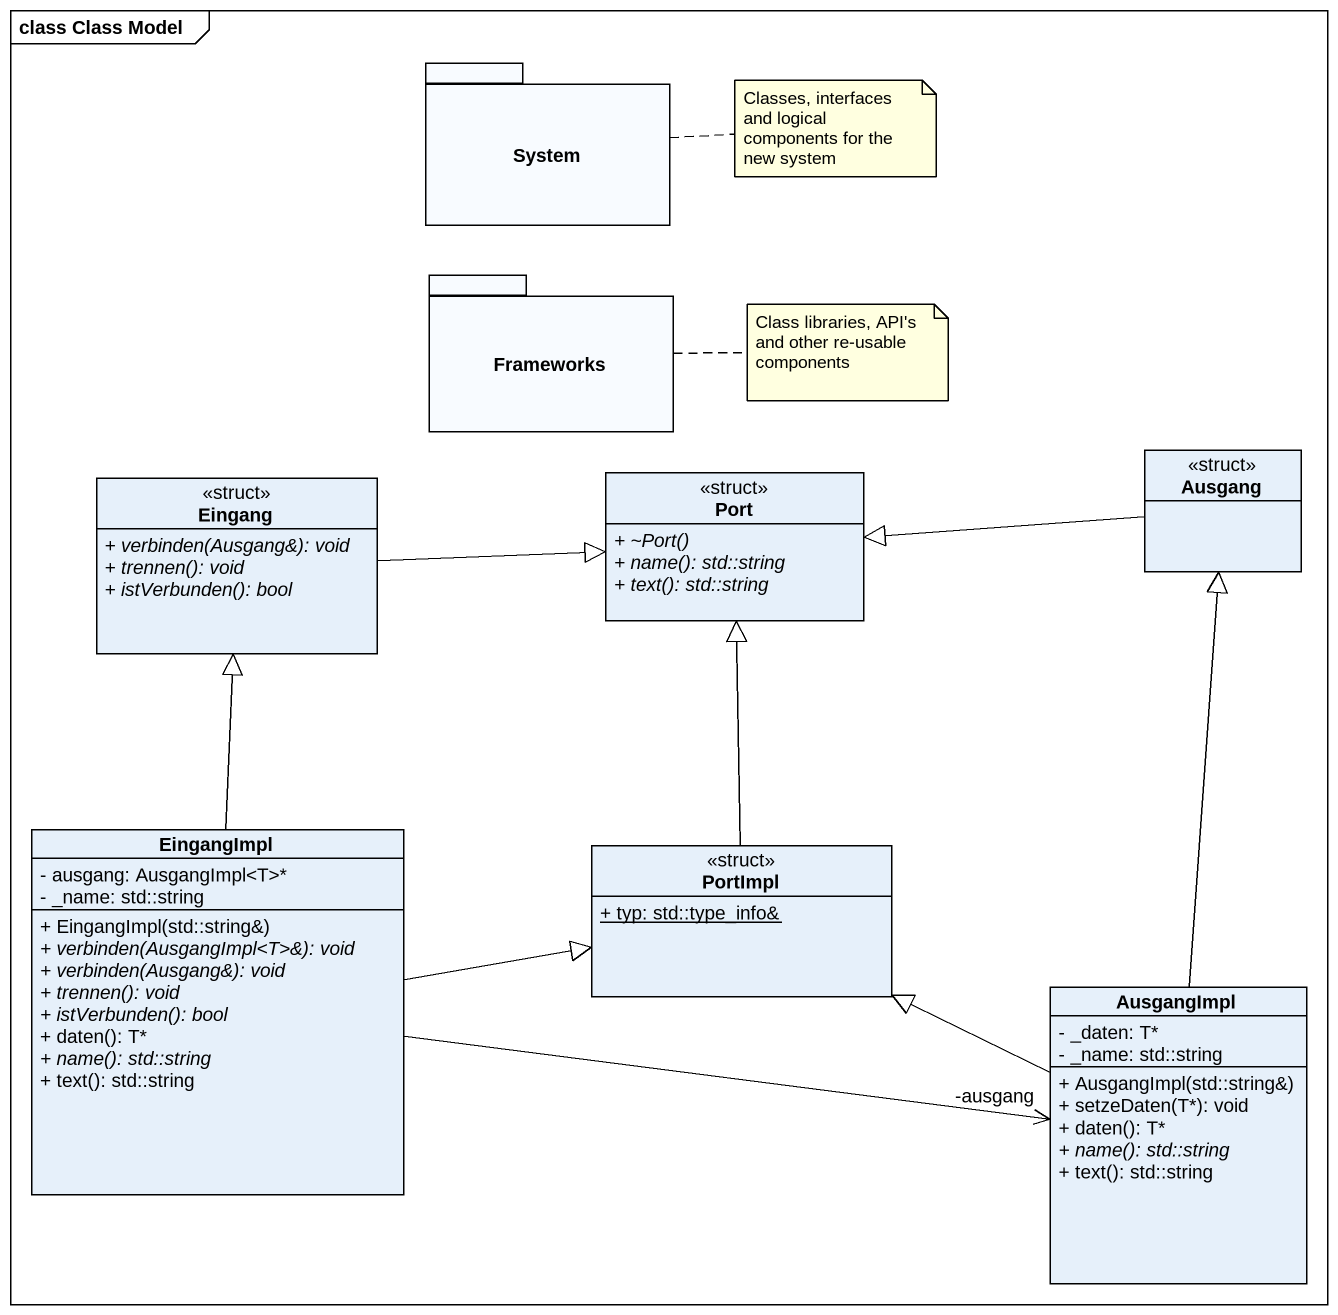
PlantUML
@startuml
mainframe class Class Model
hide circle
hide empty members
skinparam classAttributeIconSize 0
package System {
}
package Frameworks {
}
class Eingang <<struct>> {
  {abstract} + verbinden(Ausgang&): void
  {abstract} + trennen(): void
  {abstract} + istVerbunden(): bool
}
class "Port" as Port_ <<struct>> {
  {abstract} + ~Port()
  {abstract} + name(): std::string
  {abstract} + text(): std::string
}
class Ausgang <<struct>>
class EingangImpl {
  - ausgang: AusgangImpl<T>*
  - _name: std::string
  + EingangImpl(std::string&)
  {abstract} + verbinden(AusgangImpl<T>&): void
  {abstract} + verbinden(Ausgang&): void
  {abstract} + trennen(): void
  {abstract} + istVerbunden(): bool
  + daten(): T*
  {abstract} + name(): std::string
  + text(): std::string
}
class PortImpl <<struct>> {
  {static} + typ: std::type_info&
}
class AusgangImpl {
  - _daten: T*
  - _name: std::string
  + AusgangImpl(std::string&)
  + setzeDaten(T*): void
  + daten(): T*
  {abstract} + name(): std::string
  + text(): std::string
}
Eingang -right-|> Port_
Ausgang -left-|> Port_
EingangImpl -up-|> Eingang
EingangImpl -right-|> PortImpl
EingangImpl -right-> "-ausgang" AusgangImpl
PortImpl -up-|> Port_
AusgangImpl -up-|> Ausgang
AusgangImpl -left-|> PortImpl
note right of System : Classes, interfaces and logical components for the new system
note right of Frameworks : Class libraries, API's and other re-usable components
@enduml
